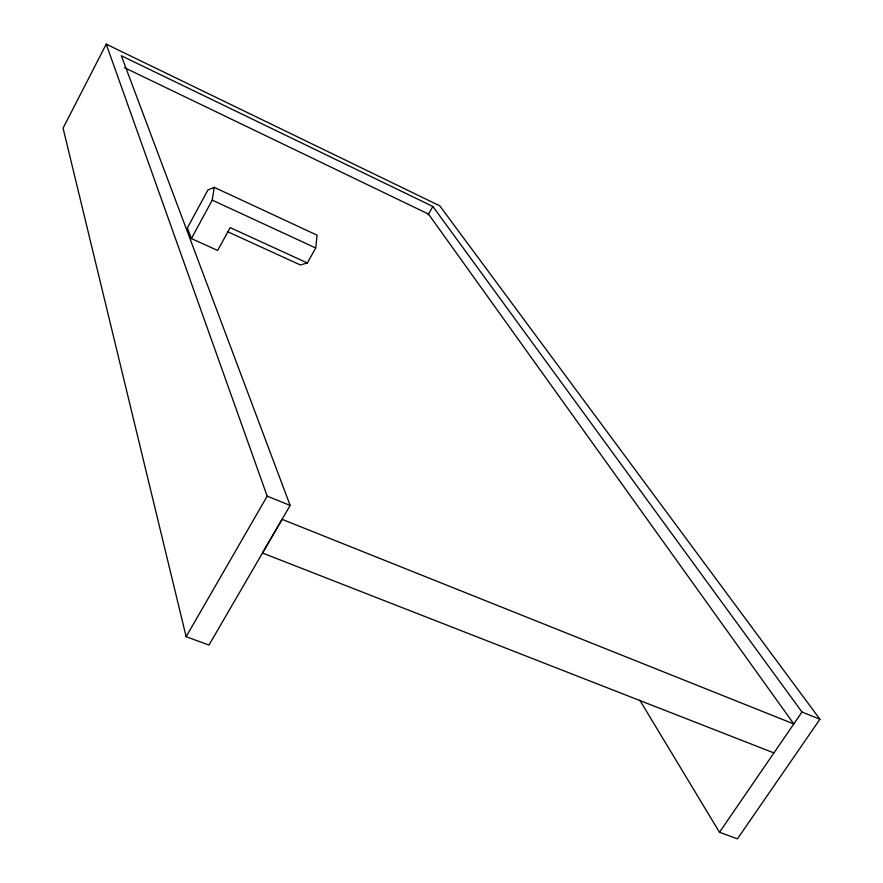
<?xml version="1.0" encoding="UTF-8"?>
<svg xmlns="http://www.w3.org/2000/svg" width="883" height="883" viewBox="0 0 883 883"><rect width="100%" height="100%" fill="white"/><g stroke="black" fill="none" stroke-linecap="round" stroke-linejoin="round"><path stroke-width="1.32" d="M315.728 247.98L317.063 235.176L214.216 187.328L207.902 189.988L187.373 227.957L191.379 238.587L217.659 250.463L230.165 227.615L307.306 262.957L315.728 247.98L212.24 200.132L214.216 187.328M819.932 719.259L439.767 205.816L106.225 44.15L63.068 128.145L186.136 636.687L208.973 645.065L290.132 505.429L121.324 55.75L432.869 206.467L801.985 712.018L819.932 719.259L737.437 838.85L719.49 832.272L639.745 700.12M191.379 238.587L212.24 200.132M428.078 214.779L432.869 206.467M186.136 636.687L267.185 496.169L106.225 44.15M719.49 832.272L801.985 712.018M307.306 262.957L300.352 264.955L227.428 231.633M773.961 752.945L262.516 553.034L282.096 519.347L793.828 723.972L428.509 214.083L124.481 67.671M267.185 496.169L290.132 505.429"/></g></svg>
